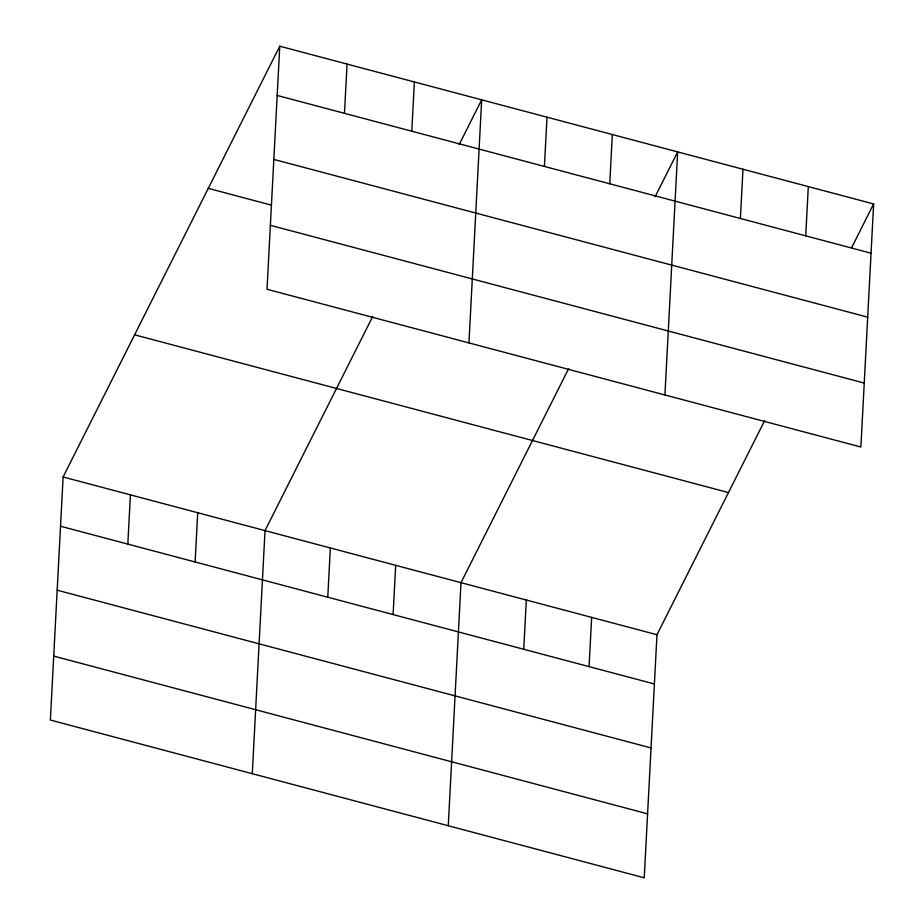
<?xml version="1.0" encoding="UTF-8"?>
<svg xmlns="http://www.w3.org/2000/svg" width="924" height="924" viewBox="0 0 924 924"><rect width="100%" height="100%" fill="white"/><g stroke="black" fill="none" stroke-linecap="round" stroke-linejoin="round"><path stroke-width="1.39" d="M279.764 46.2L267.024 289.27L860.891 447.02L873.63 203.95L279.764 46.2L63.109 476.98L50.37 720.05L644.236 877.8L656.976 634.73L764.656 420.628M127.824 544.109L130.411 494.86M195.137 561.977L197.713 512.739M252.287 773.688L265.026 530.619L372.707 316.505M344.479 113.329L347.066 64.079M327.766 597.216L330.353 547.967M411.792 131.196L414.368 81.959M393.093 614.564L395.68 565.315M468.942 342.908L481.681 99.838L459.136 144.664M448.267 825.744L460.995 582.674L568.687 368.561M544.421 166.435L547.008 117.186M523.746 649.272L526.322 600.023M609.748 183.784L612.335 134.534M589.073 666.62L591.649 617.371M664.922 394.964L677.662 151.894L655.116 196.72M740.401 218.491L742.977 169.242M805.728 235.839L808.304 186.59M851.732 247.493L873.63 203.95M277.177 95.449L871.055 253.199M273.827 159.413L867.705 317.151M208.258 188.357L271.448 205.14M270.374 225.306L864.252 383.056M134.604 334.823L728.47 492.573M63.109 476.98L656.976 634.73M60.522 526.23L654.4 683.979M57.172 590.193L651.05 747.932M53.719 656.086L647.597 813.836"/></g></svg>
